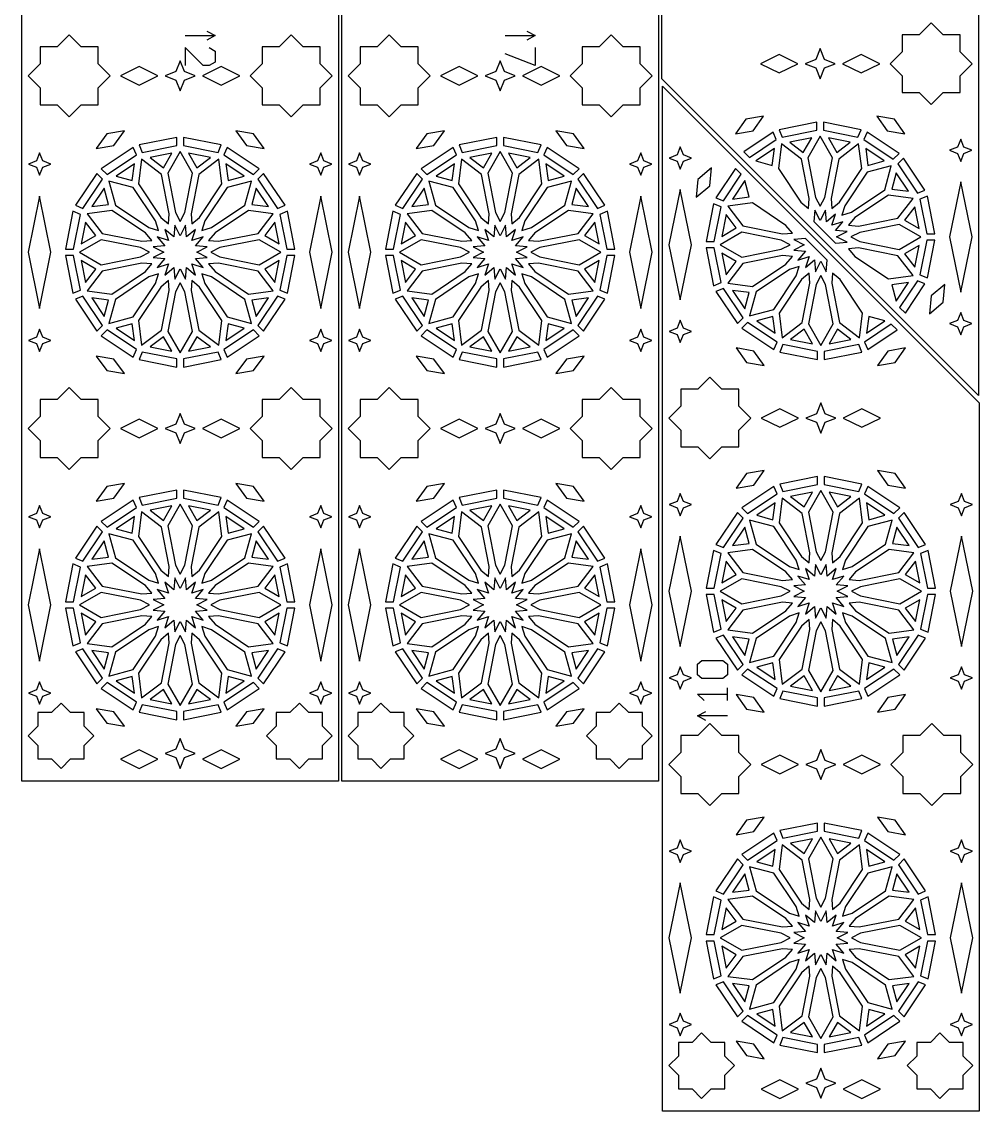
# Model space of a CAD drawing. Header units: millimetres. Extents: x 5 to 1154, y 346 to 2435.
# Drawn here: x 5 to 1154, y 346 to 1653 of the extents above; entities that cross this region are included whole.
import ezdxf

# ---------------------------------------------------------------- set-up
doc = ezdxf.new("R2010")
doc.units = ezdxf.units.MM
doc.layers.add('CUT', color=1, linetype='CONTINUOUS')
doc.layers.add('ENGRAVE', color=5, linetype='CONTINUOUS')

msp = doc.modelspace()

# ---------------------------------------------------------------- linework, layer by layer
at = {"layer": 'CUT'}
for points in [[(385.16, 2434.99), (385.16, 741.507), (5.01, 741.507), (5.01, 2434.99)], [(769.16, 2434.99), (769.16, 741.507), (389.01, 741.507), (389.01, 2434.99)], [(1153.16, 2434.99), (1153.16, 1204.734), (773.01, 1584.884), (773.01, 2434.99)], [(1096.237, 1652.057), (1081.844, 1637.664), (1061.488, 1637.664), (1061.488, 1617.308), (1047.095, 1602.915), (1061.488, 1588.522), (1061.488, 1568.166), (1081.844, 1568.166), (1096.237, 1553.773), (1110.63, 1568.166), (1130.986, 1568.166), (1130.986, 1588.522), (1145.379, 1602.915), (1130.986, 1617.308), (1130.986, 1637.664), (1110.63, 1637.664)], [(76.326, 1553.5), (96.682, 1553.5), (96.682, 1573.855), (111.075, 1588.248), (96.682, 1602.642), (96.682, 1622.997), (76.326, 1622.997), (61.933, 1637.39), (47.54, 1622.997), (27.184, 1622.997), (27.184, 1602.642), (12.791, 1588.248), (27.184, 1573.855), (27.184, 1553.5), (47.54, 1553.5), (61.933, 1539.106)], [(342.63, 1553.5), (362.986, 1553.5), (362.986, 1573.855), (377.379, 1588.248), (362.986, 1602.642), (362.986, 1622.997), (342.63, 1622.997), (328.237, 1637.39), (313.844, 1622.997), (293.488, 1622.997), (293.488, 1602.642), (279.095, 1588.248), (293.488, 1573.855), (293.488, 1553.5), (313.844, 1553.5), (328.237, 1539.106)], [(460.326, 1553.5), (480.682, 1553.5), (480.682, 1573.855), (495.075, 1588.248), (480.682, 1602.642), (480.682, 1622.997), (460.326, 1622.997), (445.933, 1637.39), (431.54, 1622.997), (411.184, 1622.997), (411.184, 1602.642), (396.791, 1588.248), (411.184, 1573.855), (411.184, 1553.5), (431.54, 1553.5), (445.933, 1539.106)], [(726.63, 1553.5), (746.986, 1553.5), (746.986, 1573.855), (761.379, 1588.248), (746.986, 1602.642), (746.986, 1622.997), (726.63, 1622.997), (712.237, 1637.39), (697.844, 1622.997), (677.488, 1622.997), (677.488, 1602.642), (663.095, 1588.248), (677.488, 1573.855), (677.488, 1553.5), (697.844, 1553.5), (712.237, 1539.106)], [(913.837, 1591.736), (936.195, 1602.915), (913.837, 1614.094), (891.479, 1602.915)], [(963.085, 1620.951), (957.984, 1608.016), (945.049, 1602.915), (957.984, 1597.814), (963.085, 1584.879), (968.186, 1597.814), (981.121, 1602.915), (968.186, 1608.016)], [(1012.333, 1591.736), (1034.691, 1602.915), (1012.333, 1614.094), (989.975, 1602.915)], [(123.479, 1588.248), (145.837, 1577.069), (168.195, 1588.248), (145.837, 1599.428)], [(200.186, 1583.147), (213.121, 1588.248), (200.186, 1593.349), (195.085, 1606.284), (189.984, 1593.349), (177.049, 1588.248), (189.984, 1583.147), (195.085, 1570.212)], [(221.975, 1588.248), (244.333, 1577.069), (266.691, 1588.248), (244.333, 1599.428)], [(507.479, 1588.248), (529.837, 1577.069), (552.195, 1588.248), (529.837, 1599.428)], [(584.186, 1583.147), (597.121, 1588.248), (584.186, 1593.349), (579.085, 1606.284), (573.984, 1593.349), (561.049, 1588.248), (573.984, 1583.147), (579.085, 1570.212)], [(605.975, 1588.248), (628.333, 1577.069), (650.691, 1588.248), (628.333, 1599.428)], [(773.84, 345.51), (773.84, 1575.766), (1153.99, 1195.616), (1153.99, 345.51)], [(882.542, 1522.481), (895.001, 1539.958), (873.864, 1536.224), (861.405, 1518.747)], [(959.21, 1532.692), (913.94, 1523.687), (917.668, 1514.688), (959.21, 1522.951)], [(1012.23, 1523.687), (966.96, 1532.692), (966.96, 1522.951), (1008.502, 1514.688)], [(1043.628, 1522.481), (1064.765, 1518.747), (1052.306, 1536.224), (1031.169, 1539.958)], [(128.143, 1522.156), (106.978, 1518.588), (94.381, 1501.208), (115.547, 1504.777)], [(295.789, 1501.208), (283.192, 1518.588), (262.027, 1522.156), (274.623, 1504.777)], [(512.143, 1522.156), (490.978, 1518.588), (478.381, 1501.208), (499.547, 1504.777)], [(679.789, 1501.208), (667.192, 1518.588), (646.027, 1522.156), (658.623, 1504.777)], [(878.512, 1490.343), (910.508, 1511.722), (906.78, 1520.721), (871.624, 1497.23)], [(1057.767, 1495.077), (1019.39, 1520.721), (1015.662, 1511.722), (1050.88, 1488.191)], [(191.21, 1514.359), (145.94, 1505.353), (149.668, 1496.355), (191.21, 1504.618)], [(244.23, 1505.353), (198.96, 1514.359), (198.96, 1504.618), (240.502, 1496.355)], [(575.21, 1514.359), (529.94, 1505.353), (533.668, 1496.355), (575.21, 1504.618)], [(628.23, 1505.353), (582.96, 1514.359), (582.96, 1504.618), (624.502, 1496.355)], [(949.005, 1428.908), (949.978, 1440.943), (940.546, 1488.362), (916.844, 1506.548), (912.945, 1476.929), (939.807, 1436.728)], [(926.879, 1508.618), (942.916, 1496.313), (953.023, 1513.818)], [(963.085, 1431.708), (968.59, 1442.454), (978.023, 1489.874), (963.085, 1515.746), (948.147, 1489.874), (957.58, 1442.454)], [(973.147, 1513.818), (983.254, 1496.313), (999.291, 1508.618)], [(977.165, 1428.908), (986.363, 1436.728), (1013.225, 1476.929), (1009.326, 1506.548), (985.624, 1488.362), (976.192, 1440.943)], [(1131.805, 1512.391), (1127.994, 1502.726), (1118.329, 1498.915), (1127.994, 1495.104), (1131.805, 1485.439), (1135.616, 1495.104), (1145.281, 1498.915), (1135.616, 1502.726)], [(30.176, 1478.604), (39.841, 1482.415), (30.176, 1486.226), (26.365, 1495.891), (22.554, 1486.226), (12.889, 1482.415), (22.554, 1478.604), (26.365, 1468.939)], [(107.29, 1469.857), (142.508, 1493.388), (138.78, 1502.388), (100.403, 1476.744)], [(185.023, 1495.485), (158.879, 1490.285), (174.916, 1477.979)], [(200.59, 1424.121), (210.023, 1471.54), (195.085, 1497.413), (180.147, 1471.54), (189.58, 1424.121), (195.085, 1413.375)], [(231.291, 1490.285), (205.147, 1495.485), (215.254, 1477.979)], [(289.767, 1476.744), (251.39, 1502.388), (247.662, 1493.388), (282.88, 1469.857)], [(367.616, 1478.604), (377.281, 1482.415), (367.616, 1486.226), (363.805, 1495.891), (359.994, 1486.226), (350.329, 1482.415), (359.994, 1478.604), (363.805, 1468.939)], [(414.176, 1478.604), (423.841, 1482.415), (414.176, 1486.226), (410.365, 1495.891), (406.554, 1486.226), (396.889, 1482.415), (406.554, 1478.604), (410.365, 1468.939)], [(491.29, 1469.857), (526.508, 1493.388), (522.78, 1502.388), (484.403, 1476.744)], [(569.023, 1495.485), (542.879, 1490.285), (558.916, 1477.979)], [(584.59, 1424.121), (594.023, 1471.54), (579.085, 1497.413), (564.147, 1471.54), (573.58, 1424.121), (579.085, 1413.375)], [(615.291, 1490.285), (589.147, 1495.485), (599.254, 1477.979)], [(673.767, 1476.744), (635.39, 1502.388), (631.662, 1493.388), (666.88, 1469.857)], [(751.616, 1478.604), (761.281, 1482.415), (751.616, 1486.226), (747.805, 1495.891), (743.994, 1486.226), (734.329, 1482.415), (743.994, 1478.604), (747.805, 1468.939)], [(795.195, 1476.109), (799.006, 1485.774), (808.671, 1489.585), (799.006, 1493.396), (795.195, 1503.061), (791.384, 1493.396), (781.719, 1489.585), (791.384, 1485.774)], [(886.122, 1486.108), (905.648, 1480.876), (908.287, 1500.917)], [(1017.883, 1500.917), (1020.522, 1480.876), (1040.048, 1486.108)], [(140.287, 1482.584), (118.122, 1467.774), (137.648, 1462.543)], [(181.978, 1422.609), (172.546, 1470.029), (148.844, 1488.215), (144.945, 1458.596), (171.807, 1418.395), (181.005, 1410.575)], [(218.363, 1418.395), (245.225, 1458.596), (241.326, 1488.215), (217.624, 1470.029), (208.192, 1422.609), (209.165, 1410.575)], [(249.883, 1482.584), (252.522, 1462.543), (272.048, 1467.774)], [(524.287, 1482.584), (502.122, 1467.774), (521.648, 1462.543)], [(565.978, 1422.609), (556.546, 1470.029), (532.844, 1488.215), (528.945, 1458.596), (555.807, 1418.395), (565.005, 1410.575)], [(602.363, 1418.395), (629.225, 1458.596), (625.326, 1488.215), (601.624, 1470.029), (592.192, 1422.609), (593.165, 1410.575)], [(633.883, 1482.584), (636.522, 1462.543), (656.048, 1467.774)], [(830.709, 1456.412), (832.86, 1477.768), (816.358, 1464.043), (814.207, 1442.687)], [(989.102, 1420.932), (1000.593, 1424.637), (1040.794, 1451.499), (1048.526, 1480.356), (1019.669, 1472.624), (992.807, 1432.423)], [(1088.891, 1451.22), (1063.247, 1489.597), (1056.361, 1482.71), (1079.892, 1447.492)], [(78.278, 1429.159), (101.809, 1464.376), (94.923, 1471.264), (69.279, 1432.886)], [(320.891, 1432.886), (295.247, 1471.264), (288.361, 1464.376), (311.892, 1429.159)], [(462.278, 1429.159), (485.809, 1464.376), (478.923, 1471.264), (453.279, 1432.886)], [(704.891, 1432.886), (679.247, 1471.264), (672.361, 1464.376), (695.892, 1429.159)], [(861.6, 1477.046), (838.109, 1441.89), (847.108, 1438.162), (868.487, 1470.158)], [(1054.278, 1471.878), (1049.046, 1452.352), (1069.087, 1449.713)], [(103.892, 1453.544), (89.083, 1431.38), (109.124, 1434.018)], [(165.363, 1414.09), (138.501, 1454.29), (109.644, 1462.022), (117.376, 1433.166), (157.577, 1406.304), (169.068, 1402.599)], [(232.593, 1406.304), (272.794, 1433.166), (280.526, 1462.022), (251.669, 1454.29), (224.807, 1414.09), (221.102, 1402.599)], [(286.278, 1453.544), (281.046, 1434.018), (301.087, 1431.38)], [(487.892, 1453.544), (473.083, 1431.38), (493.124, 1434.018)], [(549.363, 1414.09), (522.501, 1454.29), (493.644, 1462.022), (501.376, 1433.166), (541.577, 1406.304), (553.068, 1402.599)], [(616.593, 1406.304), (656.794, 1433.166), (664.526, 1462.022), (635.669, 1454.29), (608.807, 1414.09), (605.102, 1402.599)], [(670.278, 1453.544), (665.046, 1434.018), (685.087, 1431.38)], [(808.798, 1385.585), (795.195, 1451.772), (781.592, 1385.585), (795.195, 1319.398)], [(857.913, 1440.383), (877.954, 1443.022), (872.722, 1462.548)], [(1118.202, 1394.915), (1131.805, 1328.728), (1145.408, 1394.915), (1131.805, 1461.102)], [(26.365, 1309.227), (39.968, 1376.582), (26.365, 1443.936), (12.762, 1376.582)], [(363.805, 1309.227), (377.408, 1376.582), (363.805, 1443.936), (350.202, 1376.582)], [(410.365, 1309.227), (423.968, 1376.582), (410.365, 1443.936), (396.762, 1376.582)], [(747.805, 1309.227), (761.408, 1376.582), (747.805, 1443.936), (734.202, 1376.582)], [(997.078, 1408.995), (1009.113, 1408.022), (1056.532, 1417.454), (1074.718, 1441.156), (1045.099, 1445.055), (1004.898, 1418.193)], [(1082.858, 1440.332), (1091.121, 1398.79), (1100.862, 1398.79), (1091.857, 1444.06)], [(67.049, 1380.457), (75.312, 1421.999), (66.313, 1425.727), (57.308, 1380.457)], [(153.272, 1399.86), (113.071, 1426.721), (83.452, 1422.822), (101.638, 1399.12), (149.057, 1389.688), (161.092, 1390.662)], [(241.113, 1389.688), (288.532, 1399.12), (306.718, 1422.822), (277.099, 1426.721), (236.898, 1399.86), (229.078, 1390.662)], [(332.862, 1380.457), (323.857, 1425.727), (314.858, 1421.999), (323.121, 1380.457)], [(451.049, 1380.457), (459.312, 1421.999), (450.313, 1425.727), (441.308, 1380.457)], [(537.272, 1399.86), (497.071, 1426.721), (467.452, 1422.822), (485.638, 1399.12), (533.057, 1389.688), (545.092, 1390.662)], [(625.113, 1389.688), (672.532, 1399.12), (690.718, 1422.822), (661.099, 1426.721), (620.898, 1399.86), (613.078, 1390.662)], [(716.862, 1380.457), (707.857, 1425.727), (698.858, 1421.999), (707.121, 1380.457)], [(835.879, 1389.46), (844.142, 1431.002), (835.143, 1434.73), (826.138, 1389.46)], [(929.922, 1399.665), (922.102, 1408.863), (881.901, 1435.725), (852.282, 1431.826), (870.468, 1408.124), (917.887, 1398.692)], [(981.556, 1387.354), (995.446, 1388.477), (982.883, 1394.915), (995.446, 1401.353), (981.375, 1402.491), (990.52, 1413.247), (977.084, 1408.914), (981.417, 1422.35), (970.661, 1413.205), (969.523, 1427.276), (963.085, 1414.713), (956.647, 1427.276), (955.524, 1413.386)], [(1076.788, 1431.121), (1064.483, 1415.084), (1081.988, 1404.977)], [(81.382, 1412.788), (76.182, 1386.644), (93.687, 1396.751)], [(308.788, 1412.788), (296.483, 1396.751), (313.988, 1386.644)], [(465.382, 1412.788), (460.182, 1386.644), (477.687, 1396.751)], [(692.788, 1412.788), (680.483, 1396.751), (697.988, 1386.644)], [(845.012, 1395.647), (862.517, 1405.754), (850.212, 1421.791)], [(195.085, 1356.784), (201.523, 1344.22), (202.661, 1358.291), (213.417, 1349.147), (209.084, 1362.583), (222.52, 1358.25), (213.375, 1369.006), (227.446, 1370.144), (214.883, 1376.582), (227.446, 1383.019), (213.375, 1384.158), (222.52, 1394.913), (209.084, 1390.581), (213.417, 1404.016), (202.661, 1394.872), (201.523, 1408.943), (195.085, 1396.38), (188.647, 1408.943), (187.509, 1394.872), (176.753, 1404.016), (181.086, 1390.581), (167.65, 1394.913), (176.795, 1384.158), (162.724, 1383.019), (175.287, 1376.582), (162.724, 1370.144), (176.795, 1369.006), (167.65, 1358.25), (181.086, 1362.583), (176.753, 1349.147), (187.509, 1358.291), (188.647, 1344.22)], [(579.085, 1356.784), (585.523, 1344.22), (586.661, 1358.291), (597.417, 1349.147), (593.084, 1362.583), (606.52, 1358.25), (597.375, 1369.006), (611.446, 1370.144), (598.883, 1376.582), (611.446, 1383.019), (597.375, 1384.158), (606.52, 1394.913), (593.084, 1390.581), (597.417, 1404.016), (586.661, 1394.872), (585.523, 1408.943), (579.085, 1396.38), (572.647, 1408.943), (571.509, 1394.872), (560.753, 1404.016), (565.086, 1390.581), (551.65, 1394.913), (560.795, 1384.158), (546.724, 1383.019), (559.287, 1376.582), (546.724, 1370.144), (560.795, 1369.006), (551.65, 1358.25), (565.086, 1362.583), (560.753, 1349.147), (571.509, 1358.291), (572.647, 1344.22)], [(927.122, 1385.585), (916.376, 1391.09), (868.956, 1400.523), (843.084, 1385.585), (868.956, 1370.647), (916.376, 1380.08)], [(999.878, 1394.915), (1010.624, 1389.41), (1058.044, 1379.977), (1083.916, 1394.915), (1058.044, 1409.853), (1010.624, 1400.42)], [(147.546, 1382.086), (100.126, 1391.519), (74.254, 1376.582), (100.126, 1361.644), (147.546, 1371.077), (158.292, 1376.582)], [(242.624, 1371.077), (290.044, 1361.644), (315.916, 1376.582), (290.044, 1391.519), (242.624, 1382.086), (231.878, 1376.582)], [(531.546, 1382.086), (484.126, 1391.519), (458.254, 1376.582), (484.126, 1361.644), (531.546, 1371.077), (542.292, 1376.582)], [(626.624, 1371.077), (674.044, 1361.644), (699.916, 1376.582), (674.044, 1391.519), (626.624, 1382.086), (615.878, 1376.582)], [(945.444, 1393.146), (931.554, 1392.023), (944.117, 1385.585), (931.554, 1379.147), (945.625, 1378.009), (936.48, 1367.253), (949.916, 1371.586), (945.583, 1358.15), (956.339, 1367.295), (957.477, 1353.224), (963.915, 1365.787), (970.353, 1353.224), (971.476, 1367.114)], [(1091.121, 1391.04), (1082.858, 1349.498), (1091.857, 1345.77), (1100.862, 1391.04)], [(844.142, 1340.168), (835.879, 1381.71), (826.138, 1381.71), (835.143, 1336.44)], [(850.212, 1349.379), (862.517, 1365.416), (845.012, 1375.523)], [(997.078, 1380.835), (1004.898, 1371.637), (1045.099, 1344.775), (1074.718, 1348.674), (1056.532, 1372.376), (1009.113, 1381.808)], [(1081.988, 1384.853), (1064.483, 1374.746), (1076.788, 1358.709)], [(57.308, 1372.707), (66.313, 1327.437), (75.312, 1331.165), (67.049, 1372.707)], [(93.687, 1356.413), (76.182, 1366.519), (81.382, 1340.375)], [(161.092, 1362.501), (149.057, 1363.475), (101.638, 1354.043), (83.452, 1330.341), (113.071, 1326.442), (153.272, 1353.303)], [(229.078, 1362.501), (236.898, 1353.303), (277.099, 1326.442), (306.718, 1330.341), (288.532, 1354.043), (241.113, 1363.475)], [(313.988, 1366.519), (296.483, 1356.413), (308.788, 1340.375)], [(323.121, 1372.707), (314.858, 1331.165), (323.857, 1327.437), (332.862, 1372.707)], [(441.308, 1372.707), (450.313, 1327.437), (459.312, 1331.165), (451.049, 1372.707)], [(477.687, 1356.413), (460.182, 1366.519), (465.382, 1340.375)], [(545.092, 1362.501), (533.057, 1363.475), (485.638, 1354.043), (467.452, 1330.341), (497.071, 1326.442), (537.272, 1353.303)], [(613.078, 1362.501), (620.898, 1353.303), (661.099, 1326.442), (690.718, 1330.341), (672.532, 1354.043), (625.113, 1363.475)], [(697.988, 1366.519), (680.483, 1356.413), (692.788, 1340.375)], [(707.121, 1372.707), (698.858, 1331.165), (707.857, 1327.437), (716.862, 1372.707)], [(929.922, 1371.505), (917.887, 1372.478), (870.468, 1363.046), (852.282, 1339.344), (881.901, 1335.445), (922.102, 1362.307)], [(169.068, 1350.565), (157.577, 1346.859), (117.376, 1319.998), (109.644, 1291.141), (138.501, 1298.873), (165.363, 1339.074)], [(221.102, 1350.565), (224.807, 1339.074), (251.669, 1298.873), (280.526, 1291.141), (272.794, 1319.998), (232.593, 1346.859)], [(553.068, 1350.565), (541.577, 1346.859), (501.376, 1319.998), (493.644, 1291.141), (522.501, 1298.873), (549.363, 1339.074)], [(605.102, 1350.565), (608.807, 1339.074), (635.669, 1298.873), (664.526, 1291.141), (656.794, 1319.998), (616.593, 1346.859)], [(937.898, 1359.568), (926.407, 1355.863), (886.206, 1329.001), (878.474, 1300.144), (907.331, 1307.876), (934.193, 1348.077)], [(949.835, 1351.592), (940.637, 1343.772), (913.775, 1303.571), (917.674, 1273.952), (941.376, 1292.138), (950.808, 1339.557)], [(963.915, 1348.792), (958.41, 1338.046), (948.977, 1290.626), (963.915, 1264.754), (978.853, 1290.626), (969.42, 1338.046)], [(977.995, 1351.592), (977.022, 1339.557), (986.454, 1292.138), (1010.156, 1273.952), (1014.055, 1303.571), (987.193, 1343.772)], [(181.005, 1342.589), (171.807, 1334.768), (144.945, 1294.568), (148.844, 1264.949), (172.546, 1283.135), (181.978, 1330.554)], [(195.085, 1339.788), (189.58, 1329.042), (180.147, 1281.623), (195.085, 1255.75), (210.023, 1281.623), (200.59, 1329.042)], [(209.165, 1342.589), (208.192, 1330.554), (217.624, 1283.135), (241.326, 1264.949), (245.225, 1294.568), (218.363, 1334.768)], [(565.005, 1342.589), (555.807, 1334.768), (528.945, 1294.568), (532.844, 1264.949), (556.546, 1283.135), (565.978, 1330.554)], [(579.085, 1339.788), (573.58, 1329.042), (564.147, 1281.623), (579.085, 1255.75), (594.023, 1281.623), (584.59, 1329.042)], [(593.165, 1342.589), (592.192, 1330.554), (601.624, 1283.135), (625.326, 1264.949), (629.225, 1294.568), (602.363, 1334.768)], [(1069.087, 1340.117), (1049.046, 1337.478), (1054.278, 1317.952)], [(1065.4, 1303.454), (1088.891, 1338.61), (1079.892, 1342.338), (1058.513, 1310.342)], [(1096.291, 1324.088), (1094.14, 1302.732), (1110.642, 1316.457), (1112.793, 1337.813)], [(69.279, 1320.277), (94.923, 1281.899), (101.809, 1288.787), (78.278, 1324.004)], [(109.124, 1319.145), (89.083, 1321.783), (103.892, 1299.619)], [(301.087, 1321.783), (281.046, 1319.145), (286.278, 1299.619)], [(311.892, 1324.004), (288.361, 1288.787), (295.247, 1281.899), (320.891, 1320.277)], [(453.279, 1320.277), (478.923, 1281.899), (485.809, 1288.787), (462.278, 1324.004)], [(493.124, 1319.145), (473.083, 1321.783), (487.892, 1299.619)], [(685.087, 1321.783), (665.046, 1319.145), (670.278, 1299.619)], [(695.892, 1324.004), (672.361, 1288.787), (679.247, 1281.899), (704.891, 1320.277)], [(838.109, 1329.28), (863.753, 1290.903), (870.639, 1297.79), (847.108, 1333.008)], [(872.722, 1308.622), (877.954, 1328.148), (857.913, 1330.787)], [(795.195, 1268.109), (799.006, 1277.774), (808.671, 1281.585), (799.006, 1285.396), (795.195, 1295.061), (791.384, 1285.396), (781.719, 1281.585), (791.384, 1277.774)], [(909.117, 1279.583), (906.478, 1299.624), (886.952, 1294.392)], [(1040.878, 1294.392), (1021.352, 1299.624), (1018.713, 1279.583)], [(1131.805, 1304.391), (1127.994, 1294.726), (1118.329, 1290.915), (1127.994, 1287.104), (1131.805, 1277.439), (1135.616, 1287.104), (1145.281, 1290.915), (1135.616, 1294.726)], [(26.365, 1284.224), (22.554, 1274.56), (12.889, 1270.748), (22.554, 1266.937), (26.365, 1257.272), (30.176, 1266.937), (39.841, 1270.748), (30.176, 1274.56)], [(100.403, 1276.419), (138.78, 1250.775), (142.508, 1259.775), (107.29, 1283.306)], [(137.648, 1290.621), (118.122, 1285.389), (140.287, 1270.58)], [(282.88, 1283.306), (247.662, 1259.775), (251.39, 1250.775), (289.767, 1276.419)], [(272.048, 1285.389), (252.522, 1290.621), (249.883, 1270.58)], [(363.805, 1284.224), (359.994, 1274.56), (350.329, 1270.748), (359.994, 1266.937), (363.805, 1257.272), (367.616, 1266.937), (377.281, 1270.748), (367.616, 1274.56)], [(410.365, 1284.224), (406.554, 1274.56), (396.889, 1270.748), (406.554, 1266.937), (410.365, 1257.272), (414.176, 1266.937), (423.841, 1270.748), (414.176, 1274.56)], [(484.403, 1276.419), (522.78, 1250.775), (526.508, 1259.775), (491.29, 1283.306)], [(521.648, 1290.621), (502.122, 1285.389), (524.287, 1270.58)], [(666.88, 1283.306), (631.662, 1259.775), (635.39, 1250.775), (673.767, 1276.419)], [(656.048, 1285.389), (636.522, 1290.621), (633.883, 1270.58)], [(747.805, 1284.224), (743.994, 1274.56), (734.329, 1270.748), (743.994, 1266.937), (747.805, 1257.272), (751.616, 1266.937), (761.281, 1270.748), (751.616, 1274.56)], [(869.233, 1285.423), (907.61, 1259.779), (911.338, 1268.778), (876.12, 1292.309)], [(953.853, 1266.682), (943.746, 1284.187), (927.709, 1271.882)], [(1000.121, 1271.882), (984.084, 1284.187), (973.977, 1266.682)], [(1048.488, 1290.157), (1016.492, 1268.778), (1020.22, 1259.779), (1055.376, 1283.27)], [(174.916, 1275.184), (158.879, 1262.878), (185.023, 1257.678)], [(215.254, 1275.184), (205.147, 1257.678), (231.291, 1262.878)], [(558.916, 1275.184), (542.879, 1262.878), (569.023, 1257.678)], [(599.254, 1275.184), (589.147, 1257.678), (615.291, 1262.878)], [(191.21, 1248.545), (149.668, 1256.809), (145.94, 1247.81), (191.21, 1238.805)], [(240.502, 1256.809), (198.96, 1248.545), (198.96, 1238.805), (244.23, 1247.81)], [(575.21, 1248.545), (533.668, 1256.809), (529.94, 1247.81), (575.21, 1238.805)], [(624.502, 1256.809), (582.96, 1248.545), (582.96, 1238.805), (628.23, 1247.81)], [(883.372, 1258.019), (862.235, 1261.753), (874.694, 1244.276), (895.831, 1240.542)], [(914.77, 1256.813), (960.04, 1247.808), (960.04, 1257.549), (918.498, 1265.812)], [(967.79, 1247.808), (1013.06, 1256.813), (1009.332, 1265.812), (967.79, 1257.549)], [(1044.458, 1258.019), (1031.999, 1240.542), (1053.136, 1244.276), (1065.595, 1261.753)], [(115.547, 1248.387), (94.381, 1251.955), (106.978, 1234.575), (128.143, 1231.007)], [(274.623, 1248.387), (262.027, 1231.007), (283.192, 1234.575), (295.789, 1251.955)], [(499.547, 1248.387), (478.381, 1251.955), (490.978, 1234.575), (512.143, 1231.007)], [(658.623, 1248.387), (646.027, 1231.007), (667.192, 1234.575), (679.789, 1251.955)], [(830.763, 1128.443), (845.156, 1142.836), (865.512, 1142.836), (865.512, 1163.192), (879.905, 1177.585), (865.512, 1191.978), (865.512, 1212.334), (845.156, 1212.334), (830.763, 1226.727), (816.37, 1212.334), (796.014, 1212.334), (796.014, 1191.978), (781.621, 1177.585), (796.014, 1163.192), (796.014, 1142.836), (816.37, 1142.836)], [(61.933, 1214.057), (47.54, 1199.664), (27.184, 1199.664), (27.184, 1179.308), (12.791, 1164.915), (27.184, 1150.522), (27.184, 1130.166), (47.54, 1130.166), (61.933, 1115.773), (76.326, 1130.166), (96.682, 1130.166), (96.682, 1150.522), (111.075, 1164.915), (96.682, 1179.308), (96.682, 1199.664), (76.326, 1199.664)], [(328.237, 1214.057), (313.844, 1199.664), (293.488, 1199.664), (293.488, 1179.308), (279.095, 1164.915), (293.488, 1150.522), (293.488, 1130.166), (313.844, 1130.166), (328.237, 1115.773), (342.63, 1130.166), (362.986, 1130.166), (362.986, 1150.522), (377.379, 1164.915), (362.986, 1179.308), (362.986, 1199.664), (342.63, 1199.664)], [(445.933, 1214.057), (431.54, 1199.664), (411.184, 1199.664), (411.184, 1179.308), (396.791, 1164.915), (411.184, 1150.522), (411.184, 1130.166), (431.54, 1130.166), (445.933, 1115.773), (460.326, 1130.166), (480.682, 1130.166), (480.682, 1150.522), (495.075, 1164.915), (480.682, 1179.308), (480.682, 1199.664), (460.326, 1199.664)], [(712.237, 1214.057), (697.844, 1199.664), (677.488, 1199.664), (677.488, 1179.308), (663.095, 1164.915), (677.488, 1150.522), (677.488, 1130.166), (697.844, 1130.166), (712.237, 1115.773), (726.63, 1130.166), (746.986, 1130.166), (746.986, 1150.522), (761.379, 1164.915), (746.986, 1179.308), (746.986, 1199.664), (726.63, 1199.664)], [(963.915, 1159.549), (969.016, 1172.484), (981.951, 1177.585), (969.016, 1182.686), (963.915, 1195.621), (958.814, 1182.686), (945.879, 1177.585), (958.814, 1172.484)], [(195.085, 1182.951), (189.984, 1170.016), (177.049, 1164.915), (189.984, 1159.814), (195.085, 1146.879), (200.186, 1159.814), (213.121, 1164.915), (200.186, 1170.016)], [(579.085, 1182.951), (573.984, 1170.016), (561.049, 1164.915), (573.984, 1159.814), (579.085, 1146.879), (584.186, 1159.814), (597.121, 1164.915), (584.186, 1170.016)], [(914.667, 1188.764), (892.309, 1177.585), (914.667, 1166.406), (937.025, 1177.585)], [(1013.163, 1188.764), (990.805, 1177.585), (1013.163, 1166.406), (1035.521, 1177.585)], [(145.837, 1153.736), (168.195, 1164.915), (145.837, 1176.094), (123.479, 1164.915)], [(244.333, 1153.736), (266.691, 1164.915), (244.333, 1176.094), (221.975, 1164.915)], [(529.837, 1153.736), (552.195, 1164.915), (529.837, 1176.094), (507.479, 1164.915)], [(628.333, 1153.736), (650.691, 1164.915), (628.333, 1176.094), (605.975, 1164.915)], [(883.372, 1097.151), (895.831, 1114.628), (874.694, 1110.894), (862.235, 1093.417)], [(1044.458, 1097.151), (1065.595, 1093.417), (1053.136, 1110.894), (1031.999, 1114.628)], [(115.547, 1081.443), (128.143, 1098.823), (106.978, 1095.255), (94.381, 1077.875)], [(274.623, 1081.443), (295.789, 1077.875), (283.192, 1095.255), (262.027, 1098.823)], [(499.547, 1081.443), (512.143, 1098.823), (490.978, 1095.255), (478.381, 1077.875)], [(658.623, 1081.443), (679.789, 1077.875), (667.192, 1095.255), (646.027, 1098.823)], [(918.498, 1089.358), (960.04, 1097.621), (960.04, 1107.362), (914.77, 1098.357)], [(967.79, 1097.621), (1009.332, 1089.358), (1013.06, 1098.357), (967.79, 1107.362)], [(191.21, 1091.025), (145.94, 1082.02), (149.668, 1073.021), (191.21, 1081.285)], [(244.23, 1082.02), (198.96, 1091.025), (198.96, 1081.285), (240.502, 1073.021)], [(575.21, 1091.025), (529.94, 1082.02), (533.668, 1073.021), (575.21, 1081.285)], [(628.23, 1082.02), (582.96, 1091.025), (582.96, 1081.285), (624.502, 1073.021)], [(795.195, 1060.109), (799.006, 1069.774), (808.671, 1073.585), (799.006, 1077.396), (795.195, 1087.061), (791.384, 1077.396), (781.719, 1073.585), (791.384, 1069.774)], [(876.12, 1062.861), (911.338, 1086.392), (907.61, 1095.391), (869.233, 1069.747)], [(943.746, 1070.983), (953.853, 1088.488), (927.709, 1083.288)], [(963.915, 1006.378), (969.42, 1017.124), (978.853, 1064.544), (963.915, 1090.416), (948.977, 1064.544), (958.41, 1017.124)], [(984.084, 1070.983), (1000.121, 1083.288), (973.977, 1088.488)], [(1058.597, 1069.747), (1020.22, 1095.391), (1016.492, 1086.392), (1051.71, 1062.861)], [(1132.635, 1060.109), (1136.446, 1069.774), (1146.111, 1073.585), (1136.446, 1077.396), (1132.635, 1087.061), (1128.824, 1077.396), (1119.159, 1073.585), (1128.824, 1069.774)], [(26.365, 1072.558), (22.554, 1062.893), (12.889, 1059.082), (22.554, 1055.27), (26.365, 1045.606), (30.176, 1055.27), (39.841, 1059.082), (30.176, 1062.893)], [(138.78, 1079.055), (100.403, 1053.411), (107.29, 1046.524), (142.508, 1070.055)], [(195.085, 990.042), (200.59, 1000.788), (210.023, 1048.207), (195.085, 1074.08), (180.147, 1048.207), (189.58, 1000.788)], [(289.767, 1053.411), (251.39, 1079.055), (247.662, 1070.055), (282.88, 1046.524)], [(363.805, 1072.558), (359.994, 1062.893), (350.329, 1059.082), (359.994, 1055.27), (363.805, 1045.606), (367.616, 1055.27), (377.281, 1059.082), (367.616, 1062.893)], [(410.365, 1072.558), (406.554, 1062.893), (396.889, 1059.082), (406.554, 1055.27), (410.365, 1045.606), (414.176, 1055.27), (423.841, 1059.082), (414.176, 1062.893)], [(522.78, 1079.055), (484.403, 1053.411), (491.29, 1046.524), (526.508, 1070.055)], [(579.085, 990.042), (584.59, 1000.788), (594.023, 1048.207), (579.085, 1074.08), (564.147, 1048.207), (573.58, 1000.788)], [(673.767, 1053.411), (635.39, 1079.055), (631.662, 1070.055), (666.88, 1046.524)], [(747.805, 1072.558), (743.994, 1062.893), (734.329, 1059.082), (743.994, 1055.27), (747.805, 1045.606), (751.616, 1055.27), (761.281, 1059.082), (751.616, 1062.893)], [(886.952, 1060.778), (906.478, 1055.546), (909.117, 1075.587)], [(949.835, 1003.578), (950.808, 1015.613), (941.376, 1063.032), (917.674, 1081.218), (913.775, 1051.599), (940.637, 1011.398)], [(977.995, 1003.578), (987.193, 1011.398), (1014.055, 1051.599), (1010.156, 1081.218), (986.454, 1063.032), (977.022, 1015.613)], [(1021.352, 1055.546), (1040.878, 1060.778), (1018.713, 1075.587)], [(118.122, 1044.441), (137.648, 1039.209), (140.287, 1059.25)], [(181.005, 987.241), (181.978, 999.276), (172.546, 1046.695), (148.844, 1064.881), (144.945, 1035.262), (171.807, 995.062)], [(158.879, 1066.952), (174.916, 1054.646), (185.023, 1072.152)], [(205.147, 1072.152), (215.254, 1054.646), (231.291, 1066.952)], [(209.165, 987.241), (218.363, 995.062), (245.225, 1035.262), (241.326, 1064.881), (217.624, 1046.695), (208.192, 999.276)], [(249.883, 1059.25), (252.522, 1039.209), (272.048, 1044.441)], [(502.122, 1044.441), (521.648, 1039.209), (524.287, 1059.25)], [(565.005, 987.241), (565.978, 999.276), (556.546, 1046.695), (532.844, 1064.881), (528.945, 1035.262), (555.807, 995.062)], [(542.879, 1066.952), (558.916, 1054.646), (569.023, 1072.152)], [(589.147, 1072.152), (599.254, 1054.646), (615.291, 1066.952)], [(593.165, 987.241), (602.363, 995.062), (629.225, 1035.262), (625.326, 1064.881), (601.624, 1046.695), (592.192, 999.276)], [(633.883, 1059.25), (636.522, 1039.209), (656.048, 1044.441)], [(847.108, 1022.162), (870.639, 1057.38), (863.753, 1064.267), (838.109, 1025.89)], [(1089.721, 1025.89), (1064.077, 1064.267), (1057.191, 1057.38), (1080.722, 1022.162)], [(94.923, 1047.931), (69.279, 1009.553), (78.278, 1005.826), (101.809, 1041.043)], [(320.891, 1009.553), (295.247, 1047.931), (288.361, 1041.043), (311.892, 1005.826)], [(478.923, 1047.931), (453.279, 1009.553), (462.278, 1005.826), (485.809, 1041.043)], [(704.891, 1009.553), (679.247, 1047.931), (672.361, 1041.043), (695.892, 1005.826)], [(857.913, 1024.383), (877.954, 1027.022), (872.722, 1046.548)], [(937.898, 995.602), (934.193, 1007.093), (907.331, 1047.294), (878.474, 1055.026), (886.206, 1026.169), (926.407, 999.307)], [(989.932, 995.602), (1001.423, 999.307), (1041.624, 1026.169), (1049.356, 1055.026), (1020.499, 1047.294), (993.637, 1007.093)], [(1049.876, 1027.022), (1069.917, 1024.383), (1055.108, 1046.548)], [(169.068, 979.265), (165.363, 990.756), (138.501, 1030.957), (109.644, 1038.689), (117.376, 1009.832), (157.577, 982.971)], [(221.102, 979.265), (232.593, 982.971), (272.794, 1009.832), (280.526, 1038.689), (251.669, 1030.957), (224.807, 990.756)], [(553.068, 979.265), (549.363, 990.756), (522.501, 1030.957), (493.644, 1038.689), (501.376, 1009.832), (541.577, 982.971)], [(605.102, 979.265), (616.593, 982.971), (656.794, 1009.832), (664.526, 1038.689), (635.669, 1030.957), (608.807, 990.756)], [(808.798, 969.585), (795.195, 1035.772), (781.592, 969.585), (795.195, 903.398)], [(1146.238, 969.585), (1132.635, 1035.772), (1119.032, 969.585), (1132.635, 903.398)], [(12.762, 953.248), (26.365, 885.894), (39.968, 953.248), (26.365, 1020.603)], [(89.083, 1008.047), (109.124, 1010.685), (103.892, 1030.211)], [(286.278, 1030.211), (281.046, 1010.685), (301.087, 1008.047)], [(350.202, 953.248), (363.805, 885.894), (377.408, 953.248), (363.805, 1020.603)], [(396.762, 953.248), (410.365, 885.894), (423.968, 953.248), (410.365, 1020.603)], [(473.083, 1008.047), (493.124, 1010.685), (487.892, 1030.211)], [(670.278, 1030.211), (665.046, 1010.685), (685.087, 1008.047)], [(734.202, 953.248), (747.805, 885.894), (761.408, 953.248), (747.805, 1020.603)], [(835.879, 973.46), (844.142, 1015.002), (835.143, 1018.73), (826.138, 973.46)], [(929.922, 983.665), (922.102, 992.863), (881.901, 1019.725), (852.282, 1015.826), (870.468, 992.124), (917.887, 982.692)], [(997.908, 983.665), (1009.943, 982.692), (1057.362, 992.124), (1075.548, 1015.826), (1045.929, 1019.725), (1005.728, 992.863)], [(1101.692, 973.46), (1092.687, 1018.73), (1083.688, 1015.002), (1091.951, 973.46)], [(66.313, 1002.393), (57.308, 957.123), (67.049, 957.123), (75.312, 998.665)], [(153.272, 976.527), (113.071, 1003.388), (83.452, 999.489), (101.638, 975.787), (149.057, 966.355), (161.092, 967.329)], [(229.078, 967.329), (241.113, 966.355), (288.532, 975.787), (306.718, 999.489), (277.099, 1003.388), (236.898, 976.527)], [(314.858, 998.665), (323.121, 957.123), (332.862, 957.123), (323.857, 1002.393)], [(450.313, 1002.393), (441.308, 957.123), (451.049, 957.123), (459.312, 998.665)], [(537.272, 976.527), (497.071, 1003.388), (467.452, 999.489), (485.638, 975.787), (533.057, 966.355), (545.092, 967.329)], [(613.078, 967.329), (625.113, 966.355), (672.532, 975.787), (690.718, 999.489), (661.099, 1003.388), (620.898, 976.527)], [(698.858, 998.665), (707.121, 957.123), (716.862, 957.123), (707.857, 1002.393)], [(845.012, 979.647), (862.517, 989.754), (850.212, 1005.791)], [(970.353, 937.224), (971.491, 951.295), (982.247, 942.15), (977.914, 955.586), (991.35, 951.253), (982.205, 962.009), (996.276, 963.147), (983.713, 969.585), (996.276, 976.023), (982.205, 977.161), (991.35, 987.917), (977.914, 983.584), (982.247, 997.02), (971.491, 987.875), (970.353, 1001.946), (963.915, 989.383), (957.477, 1001.946), (956.339, 987.875), (945.583, 997.02), (949.916, 983.584), (936.48, 987.917), (945.625, 977.161), (931.554, 976.023), (944.117, 969.585), (931.554, 963.147), (945.625, 962.009), (936.48, 951.253), (949.916, 955.586), (945.583, 942.15), (956.339, 951.295), (957.477, 937.224), (963.915, 949.787)], [(1065.313, 989.754), (1082.818, 979.647), (1077.618, 1005.791)], [(76.182, 963.311), (93.687, 973.417), (81.382, 989.455)], [(188.647, 985.61), (187.509, 971.539), (176.753, 980.683), (181.086, 967.247), (167.65, 971.58), (176.795, 960.824), (162.724, 959.686), (175.287, 953.248), (162.724, 946.811), (176.795, 945.672), (167.65, 934.917), (181.086, 939.249), (176.753, 925.814), (187.509, 934.958), (188.647, 920.887), (195.085, 933.45), (201.523, 920.887), (202.661, 934.958), (213.417, 925.814), (209.084, 939.249), (222.52, 934.917), (213.375, 945.672), (227.446, 946.811), (214.883, 953.248), (227.446, 959.686), (213.375, 960.824), (222.52, 971.58), (209.084, 967.247), (213.417, 980.683), (202.661, 971.539), (201.523, 985.61), (195.085, 973.046)], [(308.788, 989.455), (296.483, 973.417), (313.988, 963.311)], [(460.182, 963.311), (477.687, 973.417), (465.382, 989.455)], [(572.647, 985.61), (571.509, 971.539), (560.753, 980.683), (565.086, 967.247), (551.65, 971.58), (560.795, 960.824), (546.724, 959.686), (559.287, 953.248), (546.724, 946.811), (560.795, 945.672), (551.65, 934.917), (565.086, 939.249), (560.753, 925.814), (571.509, 934.958), (572.647, 920.887), (579.085, 933.45), (585.523, 920.887), (586.661, 934.958), (597.417, 925.814), (593.084, 939.249), (606.52, 934.917), (597.375, 945.672), (611.446, 946.811), (598.883, 953.248), (611.446, 959.686), (597.375, 960.824), (606.52, 971.58), (593.084, 967.247), (597.417, 980.683), (586.661, 971.539), (585.523, 985.61), (579.085, 973.046)], [(692.788, 989.455), (680.483, 973.417), (697.988, 963.311)], [(927.122, 969.585), (916.376, 975.09), (868.956, 984.523), (843.084, 969.585), (868.956, 954.647), (916.376, 964.08)], [(1000.708, 969.585), (1011.454, 964.08), (1058.874, 954.647), (1084.746, 969.585), (1058.874, 984.523), (1011.454, 975.09)], [(158.292, 953.248), (147.546, 958.753), (100.126, 968.186), (74.254, 953.248), (100.126, 938.311), (147.546, 947.744)], [(231.878, 953.248), (242.624, 947.744), (290.044, 938.311), (315.916, 953.248), (290.044, 968.186), (242.624, 958.753)], [(542.292, 953.248), (531.546, 958.753), (484.126, 968.186), (458.254, 953.248), (484.126, 938.311), (531.546, 947.744)], [(615.878, 953.248), (626.624, 947.744), (674.044, 938.311), (699.916, 953.248), (674.044, 968.186), (626.624, 958.753)], [(844.142, 924.168), (835.879, 965.71), (826.138, 965.71), (835.143, 920.44)], [(850.212, 933.379), (862.517, 949.416), (845.012, 959.523)], [(929.922, 955.505), (917.887, 956.478), (870.468, 947.046), (852.282, 923.344), (881.901, 919.445), (922.102, 946.307)], [(1005.728, 946.307), (1045.929, 919.445), (1075.548, 923.344), (1057.362, 947.046), (1009.943, 956.478), (997.908, 955.505)], [(1082.818, 959.523), (1065.313, 949.416), (1077.618, 933.379)], [(1092.687, 920.44), (1101.692, 965.71), (1091.951, 965.71), (1083.688, 924.168)], [(57.308, 949.373), (66.313, 904.103), (75.312, 907.831), (67.049, 949.373)], [(93.687, 933.079), (76.182, 943.186), (81.382, 917.042)], [(313.988, 943.186), (296.483, 933.079), (308.788, 917.042)], [(323.121, 949.373), (314.858, 907.831), (323.857, 904.103), (332.862, 949.373)], [(441.308, 949.373), (450.313, 904.103), (459.312, 907.831), (451.049, 949.373)], [(477.687, 933.079), (460.182, 943.186), (465.382, 917.042)], [(697.988, 943.186), (680.483, 933.079), (692.788, 917.042)], [(707.121, 949.373), (698.858, 907.831), (707.857, 904.103), (716.862, 949.373)], [(937.898, 943.568), (926.407, 939.863), (886.206, 913.001), (878.474, 884.144), (907.331, 891.876), (934.193, 932.077)], [(989.932, 943.568), (993.637, 932.077), (1020.499, 891.876), (1049.356, 884.144), (1041.624, 913.001), (1001.423, 939.863)], [(161.092, 939.168), (149.057, 940.142), (101.638, 930.71), (83.452, 907.008), (113.071, 903.109), (153.272, 929.97)], [(229.078, 939.168), (236.898, 929.97), (277.099, 903.109), (306.718, 907.008), (288.532, 930.71), (241.113, 940.142)], [(545.092, 939.168), (533.057, 940.142), (485.638, 930.71), (467.452, 907.008), (497.071, 903.109), (537.272, 929.97)], [(613.078, 939.168), (620.898, 929.97), (661.099, 903.109), (690.718, 907.008), (672.532, 930.71), (625.113, 940.142)], [(949.835, 935.592), (940.637, 927.772), (913.775, 887.571), (917.674, 857.952), (941.376, 876.138), (950.808, 923.557)], [(963.915, 932.792), (958.41, 922.046), (948.977, 874.626), (963.915, 848.754), (978.853, 874.626), (969.42, 922.046)], [(977.995, 935.592), (977.022, 923.557), (986.454, 876.138), (1010.156, 857.952), (1014.055, 887.571), (987.193, 927.772)], [(169.068, 927.231), (157.577, 923.526), (117.376, 896.664), (109.644, 867.808), (138.501, 875.54), (165.363, 915.74)], [(181.005, 919.255), (171.807, 911.435), (144.945, 871.234), (148.844, 841.615), (172.546, 859.801), (181.978, 907.221)], [(195.085, 916.455), (189.58, 905.709), (180.147, 858.29), (195.085, 832.417), (210.023, 858.29), (200.59, 905.709)], [(209.165, 919.255), (208.192, 907.221), (217.624, 859.801), (241.326, 841.615), (245.225, 871.234), (218.363, 911.435)], [(221.102, 927.231), (224.807, 915.74), (251.669, 875.54), (280.526, 867.808), (272.794, 896.664), (232.593, 923.526)], [(553.068, 927.231), (541.577, 923.526), (501.376, 896.664), (493.644, 867.808), (522.501, 875.54), (549.363, 915.74)], [(565.005, 919.255), (555.807, 911.435), (528.945, 871.234), (532.844, 841.615), (556.546, 859.801), (565.978, 907.221)], [(579.085, 916.455), (573.58, 905.709), (564.147, 858.29), (579.085, 832.417), (594.023, 858.29), (584.59, 905.709)], [(593.165, 919.255), (592.192, 907.221), (601.624, 859.801), (625.326, 841.615), (629.225, 871.234), (602.363, 911.435)], [(605.102, 927.231), (608.807, 915.74), (635.669, 875.54), (664.526, 867.808), (656.794, 896.664), (616.593, 923.526)], [(838.109, 913.28), (863.753, 874.903), (870.639, 881.79), (847.108, 917.008)], [(1064.077, 874.903), (1089.721, 913.28), (1080.722, 917.008), (1057.191, 881.79)], [(872.722, 892.622), (877.954, 912.148), (857.913, 914.787)], [(1069.917, 914.787), (1049.876, 912.148), (1055.108, 892.622)], [(69.279, 896.944), (94.923, 858.566), (101.809, 865.454), (78.278, 900.671)], [(109.124, 895.812), (89.083, 898.45), (103.892, 876.286)], [(301.087, 898.45), (281.046, 895.812), (286.278, 876.286)], [(311.892, 900.671), (288.361, 865.454), (295.247, 858.566), (320.891, 896.944)], [(453.279, 896.944), (478.923, 858.566), (485.809, 865.454), (462.278, 900.671)], [(493.124, 895.812), (473.083, 898.45), (487.892, 876.286)], [(685.087, 898.45), (665.046, 895.812), (670.278, 876.286)], [(695.892, 900.671), (672.361, 865.454), (679.247, 858.566), (704.891, 896.944)], [(795.195, 852.109), (799.006, 861.774), (808.671, 865.585), (799.006, 869.396), (795.195, 879.061), (791.384, 869.396), (781.719, 865.585), (791.384, 861.774)], [(869.233, 869.423), (907.61, 843.779), (911.338, 852.778), (876.12, 876.309)], [(909.117, 863.583), (906.478, 883.624), (886.952, 878.392)], [(1020.22, 843.779), (1058.597, 869.423), (1051.71, 876.309), (1016.492, 852.778)], [(1040.878, 878.392), (1021.352, 883.624), (1018.713, 863.583)], [(1132.635, 852.109), (1136.446, 861.774), (1146.111, 865.585), (1136.446, 869.396), (1132.635, 879.061), (1128.824, 869.396), (1119.159, 865.585), (1128.824, 861.774)], [(137.648, 867.287), (118.122, 862.056), (140.287, 847.246)], [(272.048, 862.056), (252.522, 867.287), (249.883, 847.246)], [(521.648, 867.287), (502.122, 862.056), (524.287, 847.246)], [(656.048, 862.056), (636.522, 867.287), (633.883, 847.246)], [(953.853, 850.682), (943.746, 868.187), (927.709, 855.882)], [(1000.121, 855.882), (984.084, 868.187), (973.977, 850.682)], [(26.365, 860.891), (22.554, 851.226), (12.889, 847.415), (22.554, 843.604), (26.365, 833.939), (30.176, 843.604), (39.841, 847.415), (30.176, 851.226)], [(100.403, 853.086), (138.78, 827.442), (142.508, 836.442), (107.29, 859.973)], [(174.916, 851.851), (158.879, 839.545), (185.023, 834.345)], [(215.254, 851.851), (205.147, 834.345), (231.291, 839.545)], [(282.88, 859.973), (247.662, 836.442), (251.39, 827.442), (289.767, 853.086)], [(363.805, 860.891), (359.994, 851.226), (350.329, 847.415), (359.994, 843.604), (363.805, 833.939), (367.616, 843.604), (377.281, 847.415), (367.616, 851.226)], [(410.365, 860.891), (406.554, 851.226), (396.889, 847.415), (406.554, 843.604), (410.365, 833.939), (414.176, 843.604), (423.841, 847.415), (414.176, 851.226)], [(484.403, 853.086), (522.78, 827.442), (526.508, 836.442), (491.29, 859.973)], [(558.916, 851.851), (542.879, 839.545), (569.023, 834.345)], [(599.254, 851.851), (589.147, 834.345), (615.291, 839.545)], [(666.88, 859.973), (631.662, 836.442), (635.39, 827.442), (673.767, 853.086)], [(747.805, 860.891), (743.994, 851.226), (734.329, 847.415), (743.994, 843.604), (747.805, 833.939), (751.616, 843.604), (761.281, 847.415), (751.616, 851.226)], [(883.372, 842.019), (862.235, 845.753), (874.694, 828.276), (895.831, 824.542)], [(914.77, 840.813), (960.04, 831.808), (960.04, 841.549), (918.498, 849.812)], [(967.79, 831.808), (1013.06, 840.813), (1009.332, 849.812), (967.79, 841.549)], [(1044.458, 842.019), (1031.999, 824.542), (1053.136, 828.276), (1065.595, 845.753)], [(63.592, 768.396), (79.867, 768.396), (79.867, 784.672), (91.376, 796.18), (79.867, 807.689), (79.867, 823.964), (63.592, 823.964), (52.083, 835.472), (40.575, 823.964), (24.3, 823.964), (24.3, 807.689), (12.791, 796.18), (24.3, 784.672), (24.3, 768.396), (40.575, 768.396), (52.083, 756.888)], [(115.547, 825.053), (94.381, 828.622), (106.978, 811.242), (128.143, 807.674)], [(191.21, 825.212), (149.668, 833.475), (145.94, 824.477), (191.21, 815.471)], [(240.502, 833.475), (198.96, 825.212), (198.96, 815.471), (244.23, 824.477)], [(274.623, 825.053), (262.027, 807.674), (283.192, 811.242), (295.789, 828.622)], [(349.595, 768.396), (365.87, 768.396), (365.87, 784.672), (377.379, 796.18), (365.87, 807.689), (365.87, 823.964), (349.595, 823.964), (338.087, 835.472), (326.578, 823.964), (310.303, 823.964), (310.303, 807.689), (298.794, 796.18), (310.303, 784.672), (310.303, 768.396), (326.578, 768.396), (338.087, 756.888)], [(447.592, 768.396), (463.867, 768.396), (463.867, 784.672), (475.376, 796.18), (463.867, 807.689), (463.867, 823.964), (447.592, 823.964), (436.083, 835.472), (424.575, 823.964), (408.3, 823.964), (408.3, 807.689), (396.791, 796.18), (408.3, 784.672), (408.3, 768.396), (424.575, 768.396), (436.083, 756.888)], [(499.547, 825.053), (478.381, 828.622), (490.978, 811.242), (512.143, 807.674)], [(575.21, 825.212), (533.668, 833.475), (529.94, 824.477), (575.21, 815.471)], [(624.502, 833.475), (582.96, 825.212), (582.96, 815.471), (628.23, 824.477)], [(658.623, 825.053), (646.027, 807.674), (667.192, 811.242), (679.789, 828.622)], [(733.595, 768.396), (749.87, 768.396), (749.87, 784.672), (761.379, 796.18), (749.87, 807.689), (749.87, 823.964), (733.595, 823.964), (722.087, 835.472), (710.578, 823.964), (694.303, 823.964), (694.303, 807.689), (682.794, 796.18), (694.303, 784.672), (694.303, 768.396), (710.578, 768.396), (722.087, 756.888)], [(830.763, 712.443), (845.156, 726.836), (865.512, 726.836), (865.512, 747.192), (879.905, 761.585), (865.512, 775.978), (865.512, 796.334), (845.156, 796.334), (830.763, 810.727), (816.37, 796.334), (796.014, 796.334), (796.014, 775.978), (781.621, 761.585), (796.014, 747.192), (796.014, 726.836), (816.37, 726.836)], [(1097.067, 712.443), (1111.46, 726.836), (1131.816, 726.836), (1131.816, 747.192), (1146.209, 761.585), (1131.816, 775.978), (1131.816, 796.334), (1111.46, 796.334), (1097.067, 810.727), (1082.674, 796.334), (1062.318, 796.334), (1062.318, 775.978), (1047.925, 761.585), (1062.318, 747.192), (1062.318, 726.836), (1082.674, 726.836)], [(200.186, 769.921), (213.121, 775.022), (200.186, 780.123), (195.085, 793.058), (189.984, 780.123), (177.049, 775.022), (189.984, 769.921), (195.085, 756.986)], [(584.186, 769.921), (597.121, 775.022), (584.186, 780.123), (579.085, 793.058), (573.984, 780.123), (561.049, 775.022), (573.984, 769.921), (579.085, 756.986)], [(123.479, 768.045), (145.837, 756.866), (168.195, 768.045), (145.837, 779.224)], [(221.975, 768.045), (244.333, 756.866), (266.691, 768.045), (244.333, 779.224)], [(507.479, 768.045), (529.837, 756.866), (552.195, 768.045), (529.837, 779.224)], [(605.975, 768.045), (628.333, 756.866), (650.691, 768.045), (628.333, 779.224)], [(914.667, 772.764), (892.309, 761.585), (914.667, 750.406), (937.025, 761.585)], [(963.915, 743.549), (969.016, 756.484), (981.951, 761.585), (969.016, 766.686), (963.915, 779.621), (958.814, 766.686), (945.879, 761.585), (958.814, 756.484)], [(1013.163, 772.764), (990.805, 761.585), (1013.163, 750.406), (1035.521, 761.585)], [(883.372, 681.151), (895.831, 698.628), (874.694, 694.894), (862.235, 677.417)], [(1044.458, 681.151), (1065.595, 677.417), (1053.136, 694.894), (1031.999, 698.628)], [(918.498, 673.358), (960.04, 681.621), (960.04, 691.362), (914.77, 682.357)], [(967.79, 681.621), (1009.332, 673.358), (1013.06, 682.357), (967.79, 691.362)], [(795.195, 644.109), (799.006, 653.774), (808.671, 657.585), (799.006, 661.396), (795.195, 671.061), (791.384, 661.396), (781.719, 657.585), (791.384, 653.774)], [(876.12, 646.861), (911.338, 670.392), (907.61, 679.391), (869.233, 653.747)], [(943.746, 654.983), (953.853, 672.488), (927.709, 667.288)], [(963.915, 590.378), (969.42, 601.124), (978.853, 648.544), (963.915, 674.416), (948.977, 648.544), (958.41, 601.124)], [(984.084, 654.983), (1000.121, 667.288), (973.977, 672.488)], [(1058.597, 653.747), (1020.22, 679.391), (1016.492, 670.392), (1051.71, 646.861)], [(1132.635, 644.109), (1136.446, 653.774), (1146.111, 657.585), (1136.446, 661.396), (1132.635, 671.061), (1128.824, 661.396), (1119.159, 657.585), (1128.824, 653.774)], [(886.952, 644.778), (906.478, 639.546), (909.117, 659.587)], [(949.835, 587.578), (950.808, 599.613), (941.376, 647.032), (917.674, 665.218), (913.775, 635.599), (940.637, 595.398)], [(977.995, 587.578), (987.193, 595.398), (1014.055, 635.599), (1010.156, 665.218), (986.454, 647.032), (977.022, 599.613)], [(1021.352, 639.546), (1040.878, 644.778), (1018.713, 659.587)], [(847.108, 606.162), (870.639, 641.38), (863.753, 648.267), (838.109, 609.89)], [(1089.721, 609.89), (1064.077, 648.267), (1057.191, 641.38), (1080.722, 606.162)], [(857.913, 608.383), (877.954, 611.022), (872.722, 630.548)], [(937.898, 579.602), (934.193, 591.093), (907.331, 631.294), (878.474, 639.026), (886.206, 610.169), (926.407, 583.307)], [(989.932, 579.602), (1001.423, 583.307), (1041.624, 610.169), (1049.356, 639.026), (1020.499, 631.294), (993.637, 591.093)], [(1049.876, 611.022), (1069.917, 608.383), (1055.108, 630.548)], [(808.798, 553.585), (795.195, 619.772), (781.592, 553.585), (795.195, 487.398)], [(1146.238, 553.585), (1132.635, 619.772), (1119.032, 553.585), (1132.635, 487.398)], [(835.879, 557.46), (844.142, 599.002), (835.143, 602.73), (826.138, 557.46)], [(929.922, 567.665), (922.102, 576.863), (881.901, 603.725), (852.282, 599.826), (870.468, 576.124), (917.887, 566.692)], [(997.908, 567.665), (1009.943, 566.692), (1057.362, 576.124), (1075.548, 599.826), (1045.929, 603.725), (1005.728, 576.863)], [(1101.692, 557.46), (1092.687, 602.73), (1083.688, 599.002), (1091.951, 557.46)], [(845.012, 563.647), (862.517, 573.754), (850.212, 589.791)], [(1065.313, 573.754), (1082.818, 563.647), (1077.618, 589.791)], [(970.353, 521.224), (971.491, 535.295), (982.247, 526.15), (977.914, 539.586), (991.35, 535.253), (982.205, 546.009), (996.276, 547.147), (983.713, 553.585), (996.276, 560.023), (982.205, 561.161), (991.35, 571.917), (977.914, 567.584), (982.247, 581.02), (971.491, 571.875), (970.353, 585.946), (963.915, 573.383), (957.477, 585.946), (956.339, 571.875), (945.583, 581.02), (949.916, 567.584), (936.48, 571.917), (945.625, 561.161), (931.554, 560.023), (944.117, 553.585), (931.554, 547.147), (945.625, 546.009), (936.48, 535.253), (949.916, 539.586), (945.583, 526.15), (956.339, 535.295), (957.477, 521.224), (963.915, 533.787)], [(927.122, 553.585), (916.376, 559.09), (868.956, 568.523), (843.084, 553.585), (868.956, 538.647), (916.376, 548.08)], [(1000.708, 553.585), (1011.454, 548.08), (1058.874, 538.647), (1084.746, 553.585), (1058.874, 568.523), (1011.454, 559.09)], [(844.142, 508.168), (835.879, 549.71), (826.138, 549.71), (835.143, 504.44)], [(1092.687, 504.44), (1101.692, 549.71), (1091.951, 549.71), (1083.688, 508.168)], [(850.212, 517.379), (862.517, 533.416), (845.012, 543.523)], [(929.922, 539.505), (917.887, 540.478), (870.468, 531.046), (852.282, 507.344), (881.901, 503.445), (922.102, 530.307)], [(1005.728, 530.307), (1045.929, 503.445), (1075.548, 507.344), (1057.362, 531.046), (1009.943, 540.478), (997.908, 539.505)], [(1082.818, 543.523), (1065.313, 533.416), (1077.618, 517.379)], [(937.898, 527.568), (926.407, 523.863), (886.206, 497.001), (878.474, 468.144), (907.331, 475.876), (934.193, 516.077)], [(989.932, 527.568), (993.637, 516.077), (1020.499, 475.876), (1049.356, 468.144), (1041.624, 497.001), (1001.423, 523.863)], [(949.835, 519.592), (940.637, 511.772), (913.775, 471.571), (917.674, 441.952), (941.376, 460.138), (950.808, 507.557)], [(963.915, 516.792), (958.41, 506.046), (948.977, 458.626), (963.915, 432.754), (978.853, 458.626), (969.42, 506.046)], [(977.995, 519.592), (977.022, 507.557), (986.454, 460.138), (1010.156, 441.952), (1014.055, 471.571), (987.193, 511.772)], [(838.109, 497.28), (863.753, 458.903), (870.639, 465.79), (847.108, 501.008)], [(872.722, 476.622), (877.954, 496.148), (857.913, 498.787)], [(1069.917, 498.787), (1049.876, 496.148), (1055.108, 476.622)], [(1064.077, 458.903), (1089.721, 497.28), (1080.722, 501.008), (1057.191, 465.79)], [(795.195, 436.109), (799.006, 445.774), (808.671, 449.585), (799.006, 453.396), (795.195, 463.061), (791.384, 453.396), (781.719, 449.585), (791.384, 445.774)], [(869.233, 453.423), (907.61, 427.779), (911.338, 436.778), (876.12, 460.309)], [(909.117, 447.583), (906.478, 467.624), (886.952, 462.392)], [(1020.22, 427.779), (1058.597, 453.423), (1051.71, 460.309), (1016.492, 436.778)], [(1040.878, 462.392), (1021.352, 467.624), (1018.713, 447.583)], [(1132.635, 436.109), (1136.446, 445.774), (1146.111, 449.585), (1136.446, 453.396), (1132.635, 463.061), (1128.824, 453.396), (1119.159, 449.585), (1128.824, 445.774)], [(953.853, 434.682), (943.746, 452.187), (927.709, 439.882)], [(1000.121, 439.882), (984.084, 452.187), (973.977, 434.682)], [(809.405, 427.967), (793.13, 427.967), (793.13, 411.692), (781.621, 400.183), (793.13, 388.675), (793.13, 372.4), (809.405, 372.4), (820.913, 360.891), (832.422, 372.4), (848.697, 372.4), (848.697, 388.675), (860.206, 400.183), (848.697, 411.692), (848.697, 427.967), (832.422, 427.967), (820.913, 439.476)], [(914.77, 424.813), (960.04, 415.808), (960.04, 425.549), (918.498, 433.812)], [(967.79, 415.808), (1013.06, 424.813), (1009.332, 433.812), (967.79, 425.549)], [(1095.408, 427.967), (1079.133, 427.967), (1079.133, 411.692), (1067.624, 400.183), (1079.133, 388.675), (1079.133, 372.4), (1095.408, 372.4), (1106.917, 360.891), (1118.425, 372.4), (1134.7, 372.4), (1134.7, 388.675), (1146.209, 400.183), (1134.7, 411.692), (1134.7, 427.967), (1118.425, 427.967), (1106.917, 439.476)], [(883.372, 426.019), (862.235, 429.753), (874.694, 412.276), (895.831, 408.542)], [(1044.458, 426.019), (1031.999, 408.542), (1053.136, 412.276), (1065.595, 429.753)], [(958.814, 384.126), (945.879, 379.025), (958.814, 373.924), (963.915, 360.989), (969.016, 373.924), (981.951, 379.025), (969.016, 384.126), (963.915, 397.061)], [(937.025, 372.048), (914.667, 383.227), (892.309, 372.048), (914.667, 360.869)], [(1035.521, 372.048), (1013.163, 383.227), (990.805, 372.048), (1013.163, 360.869)]]:
    msp.add_lwpolyline(points, close=True, dxfattribs=at)
at = {"layer": 'ENGRAVE'}
for p, q in [((201.085, 1636.548), (237.085, 1636.548)), ((585.085, 1636.548), (621.085, 1636.548)), ((851.915, 838.705), (851.915, 853.825)), ((851.915, 819.985), (815.915, 819.985))]:
    msp.add_line(p, q, dxfattribs=at)
for points in [[(227.005, 1641.948), (237.085, 1636.548), (227.005, 1631.148)], [(611.005, 1641.948), (621.085, 1636.548), (611.005, 1631.148)], [(229.885, 1622.148), (237.085, 1617.828), (237.085, 1604.869), (229.885, 1600.548), (222.685, 1600.548), (201.085, 1622.148), (201.085, 1600.548)], [(621.085, 1622.148), (621.085, 1600.548), (585.085, 1614.589)], [(823.835, 838.705), (815.915, 846.265), (851.915, 846.265)], [(825.995, 814.585), (815.915, 819.985), (825.995, 825.385)]]:
    msp.add_lwpolyline(points, dxfattribs=at)
msp.add_lwpolyline([(815.915, 869.305), (815.915, 882.265), (821.315, 886.585), (846.515, 886.585), (851.915, 882.265), (851.915, 869.305), (846.515, 864.985), (821.315, 864.985)], close=True, dxfattribs=at)

doc.saveas('drawing.dxf')
